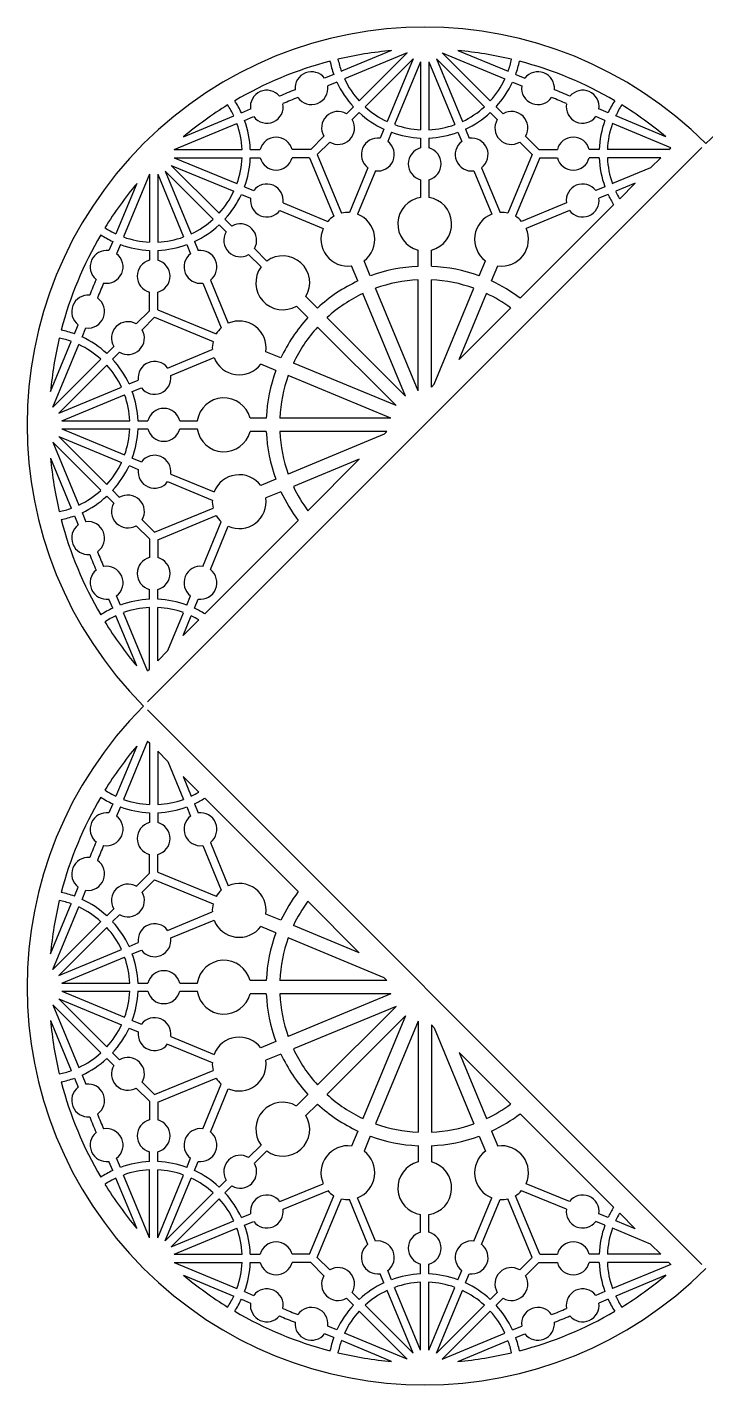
# Model space of a CAD drawing. Extents: x 50 to 298, y 2 to 250.
# Drawn here: x 50.1 to 173.9, y 2.5 to 250 of the extents above; entities that cross this region are included whole.
import ezdxf

# ---------------------------------------------------------------- set-up
doc = ezdxf.new("R2010")
doc.units = 0
doc.layers.get('0').update_dxf_attribs({"linetype": 'CONTINUOUS'})

msp = doc.modelspace()

# ---------------------------------------------------------------- linework, layer by layer
for p, q in [((116.55, 245.76), (107.41, 241.97)), ((119.41, 245.32), (107.98, 240.58)), ((119.41, 245.32), (110.66, 236.57)), ((125.8, 245.32), (137.23, 240.58)), ((125.8, 245.32), (134.55, 236.57)), ((128.66, 245.76), (137.8, 241.97)), ((120.47, 244.26), (111.72, 235.51)), ((120.47, 244.26), (115.74, 232.83)), ((121.86, 243.68), (117.12, 232.25)), ((121.86, 243.68), (121.86, 231.31)), ((123.36, 243.68), (128.09, 232.25)), ((123.36, 243.68), (123.36, 231.31)), ((124.74, 244.26), (133.49, 235.51)), ((124.74, 244.26), (129.47, 232.83)), ((106.02, 241.39), (104.35, 240.7)), ((139.19, 241.39), (140.86, 240.7)), ((106.59, 240.01), (104.93, 239.32)), ((138.62, 240.01), (140.29, 239.32)), ((109.6, 235.51), (108.32, 234.23)), ((135.61, 235.51), (136.89, 234.23)), ((78.64, 230.05), (87.78, 233.84)), ((89.17, 234.41), (90.84, 235.11)), ((89.74, 233.03), (91.41, 233.72)), ((110.66, 234.45), (109.38, 233.17)), ((134.55, 234.45), (135.83, 233.17)), ((155.47, 233.03), (153.8, 233.72)), ((156.04, 234.41), (154.37, 235.11)), ((166.57, 230.05), (157.43, 233.84)), ((76.93, 227.72), (88.36, 232.45)), ((115.16, 231.44), (114.47, 229.77)), ((116.55, 230.87), (115.86, 229.2)), ((128.66, 230.87), (129.36, 229.2)), ((130.05, 231.44), (130.74, 229.77)), ((167.48, 228.05), (156.85, 232.45)), ((72.07, 126.99), (173.14, 228.06)), ((101.81, 227.72), (104.22, 230.12)), ((103.01, 226.79), (105.28, 229.06)), ((121.86, 229.81), (121.86, 228)), ((123.36, 229.81), (123.36, 228)), ((142.2, 226.79), (139.94, 229.06)), ((143.4, 227.72), (141, 230.12)), ((167.15, 227.72), (167.48, 228.05)), ((76.93, 227.72), (89.3, 227.72)), ((76.93, 226.22), (89.3, 226.22)), ((76.93, 226.22), (88.36, 221.49)), ((90.8, 227.72), (92.61, 227.72)), ((90.8, 226.22), (92.61, 226.22)), ((101.81, 227.72), (98.42, 227.72)), ((101.62, 226.22), (98.42, 226.22)), ((101.62, 226.22), (106.04, 215.55)), ((103.01, 226.79), (107.43, 216.12)), ((142.2, 226.79), (137.78, 216.12)), ((143.59, 226.22), (139.17, 215.55)), ((143.4, 227.72), (146.8, 227.72)), ((143.59, 226.22), (146.8, 226.22)), ((154.41, 227.72), (152.6, 227.72)), ((154.41, 226.22), (152.6, 226.22)), ((167.15, 227.72), (155.91, 227.72)), ((165.65, 226.22), (155.91, 226.22)), ((163.78, 224.36), (165.65, 226.22)), ((72.41, 223.2), (67.68, 211.77)), ((72.41, 223.2), (72.41, 210.83)), ((73.91, 223.2), (78.64, 211.77)), ((73.91, 223.2), (73.91, 210.83)), ((75.29, 223.77), (84.04, 215.03)), ((75.29, 223.77), (80.03, 212.35)), ((76.36, 224.83), (87.78, 220.1)), ((76.36, 224.83), (85.1, 216.09)), ((112.25, 224.4), (108.87, 216.26)), ((113.63, 223.83), (110.36, 215.94)), ((131.58, 223.83), (134.85, 215.94)), ((132.96, 224.4), (136.34, 216.26)), ((163.78, 224.36), (156.85, 221.49)), ((70.08, 221.49), (66.29, 212.35)), ((89.74, 220.91), (91.41, 220.22)), ((121.86, 222.19), (121.86, 218.99)), ((123.36, 222.19), (123.36, 218.99)), ((155.47, 220.91), (153.8, 220.22)), ((161.01, 221.58), (157.43, 220.1)), ((158.16, 218.73), (161.01, 221.58)), ((89.17, 219.53), (90.84, 218.84)), ((96.78, 218), (104.93, 214.62)), ((148.43, 218), (140.28, 214.62)), ((156.04, 219.53), (154.37, 218.84)), ((96.21, 216.61), (104.1, 213.34)), ((140.03, 200.61), (157.06, 217.64)), ((149, 216.61), (141.11, 213.34)), ((85.1, 213.97), (86.38, 212.69)), ((86.16, 215.03), (87.44, 213.75)), ((65.71, 210.96), (65.02, 209.29)), ((80.6, 210.96), (81.29, 209.29)), ((67.1, 210.39), (66.41, 208.72)), ((72.41, 209.33), (72.41, 207.52)), ((73.91, 209.33), (73.91, 207.52)), ((79.22, 210.39), (79.91, 208.72)), ((90.49, 208.58), (92.75, 206.32)), ((91.55, 209.64), (93.81, 207.38)), ((121.38, 206.42), (121.38, 209.38)), ((123.83, 206.42), (123.83, 209.38)), ((110.41, 203.75), (109.28, 206.48)), ((112.68, 204.69), (111.55, 207.42)), ((132.53, 204.69), (133.66, 207.42)), ((134.8, 203.75), (135.93, 206.48)), ((82.13, 203.35), (85.51, 195.2)), ((83.52, 203.92), (86.79, 196.03)), ((121.38, 183.7), (121.38, 203.96)), ((123.83, 184.41), (123.83, 203.96)), ((72.41, 198.32), (72.41, 201.71)), ((73.91, 198.51), (73.91, 201.71)), ((103.04, 198.82), (100.95, 200.92)), ((119.11, 182.76), (111.35, 201.48)), ((121.38, 183.7), (113.62, 202.42)), ((124.34, 184.91), (131.59, 202.42)), ((128.88, 189.45), (133.86, 201.48)), ((72.41, 198.32), (70.01, 195.91)), ((73.91, 198.51), (84.58, 194.09)), ((101.3, 197.09), (99.21, 199.18)), ((128.88, 189.45), (138.28, 198.85)), ((58.73, 194.11), (59.43, 195.78)), ((73.33, 197.12), (71.07, 194.85)), ((73.33, 197.12), (84.01, 192.7)), ((119.11, 182.76), (104.78, 197.09)), ((60.12, 193.53), (60.81, 195.2)), ((117.37, 181.02), (103.04, 195.35)), ((54.37, 183.58), (58.16, 192.72)), ((54.81, 180.72), (59.55, 192.15)), ((64.62, 190.53), (65.9, 191.81)), ((65.68, 189.47), (66.96, 190.75)), ((75.72, 187.88), (83.87, 191.26)), ((96.38, 189.72), (93.64, 190.85)), ((54.81, 180.72), (63.56, 189.47)), ((55.87, 179.66), (64.62, 188.41)), ((76.3, 186.5), (84.19, 189.77)), ((95.44, 187.45), (92.7, 188.58)), ((117.37, 181.02), (98.65, 188.78)), ((68.69, 184.97), (70.36, 185.66)), ((116.43, 178.75), (97.71, 186.51)), ((55.87, 179.66), (67.3, 184.39)), ((69.26, 183.58), (70.93, 184.27)), ((123.83, 184.41), (124.34, 184.91)), ((56.45, 178.27), (67.87, 183.01)), ((56.45, 178.27), (68.82, 178.27)), ((70.32, 178.27), (72.12, 178.27)), ((77.93, 178.27), (81.14, 178.27)), ((93.71, 178.75), (90.75, 178.75)), ((116.43, 178.75), (96.17, 178.75)), ((56.45, 176.77), (68.82, 176.77)), ((56.45, 176.77), (67.87, 172.04)), ((70.32, 176.77), (72.12, 176.77)), ((77.93, 176.77), (81.14, 176.77)), ((93.71, 176.3), (90.75, 176.3)), ((115.72, 176.3), (96.17, 176.3)), ((115.22, 175.79), (97.71, 168.54)), ((115.22, 175.79), (115.72, 176.3)), ((54.81, 174.33), (63.56, 165.58)), ((54.81, 174.33), (59.55, 162.9)), ((55.87, 175.39), (67.3, 170.65)), ((55.87, 175.39), (64.62, 166.64)), ((54.37, 171.47), (58.16, 162.33)), ((69.26, 171.47), (70.93, 170.77)), ((110.68, 171.25), (98.65, 166.27)), ((101.28, 161.85), (110.68, 171.25)), ((68.69, 170.08), (70.36, 169.39)), ((76.3, 168.55), (84.19, 165.28)), ((75.72, 167.17), (83.87, 163.79)), ((95.44, 167.6), (92.7, 166.47)), ((64.62, 164.52), (65.9, 163.24)), ((65.68, 165.58), (66.96, 164.3)), ((96.38, 165.33), (93.64, 164.2)), ((58.73, 160.94), (59.43, 159.27)), ((60.12, 161.51), (60.81, 159.84)), ((73.33, 157.93), (84.01, 162.35)), ((73.91, 156.54), (84.58, 160.96)), ((72.41, 156.73), (70.01, 159.13)), ((73.33, 157.93), (71.07, 160.19)), ((82.13, 151.7), (85.51, 159.85)), ((82.49, 143.07), (99.52, 160.1)), ((83.52, 151.12), (86.79, 159.02)), ((72.41, 156.73), (72.41, 153.33)), ((73.91, 156.54), (73.91, 153.33)), ((67.1, 144.66), (66.41, 146.33)), ((72.41, 145.72), (72.41, 147.52)), ((73.91, 145.72), (73.91, 147.52)), ((79.22, 144.66), (79.91, 146.33)), ((65.71, 144.09), (65.02, 145.76)), ((72.41, 132.98), (72.41, 144.22)), ((73.91, 134.48), (73.91, 144.22)), ((80.6, 144.09), (81.29, 145.76)), ((70.08, 133.56), (66.29, 142.7)), ((72.08, 132.65), (67.68, 143.27)), ((75.77, 136.35), (78.64, 143.27)), ((78.54, 139.12), (80.03, 142.7)), ((78.54, 139.12), (81.4, 141.97)), ((73.91, 134.48), (75.77, 136.35)), ((72.08, 132.65), (72.41, 132.98)), ((72.07, 125.53), (173.14, 24.46)), ((70.08, 118.96), (66.29, 109.82)), ((72.08, 119.87), (67.68, 109.24)), ((72.08, 119.87), (72.41, 119.53)), ((72.41, 119.53), (72.41, 108.3)), ((73.91, 118.03), (73.91, 108.3)), ((73.91, 118.03), (75.77, 116.17)), ((75.77, 116.17), (78.64, 109.24)), ((78.54, 113.4), (80.03, 109.82)), ((78.54, 113.4), (81.4, 110.54)), ((82.49, 109.45), (99.52, 92.42)), ((65.71, 108.43), (65.02, 106.76)), ((67.1, 107.86), (66.41, 106.19)), ((72.41, 106.8), (72.41, 104.99)), ((73.91, 106.8), (73.91, 104.99)), ((79.22, 107.86), (79.91, 106.19)), ((80.6, 108.43), (81.29, 106.76)), ((72.41, 95.79), (72.41, 99.18)), ((73.91, 95.98), (73.91, 99.18)), ((82.13, 100.82), (85.51, 92.67)), ((83.52, 101.39), (86.79, 93.5)), ((72.41, 95.79), (70.01, 93.38)), ((73.33, 94.59), (71.07, 92.32)), ((73.33, 94.59), (84.01, 90.17)), ((73.91, 95.98), (84.58, 91.56)), ((58.73, 91.58), (59.43, 93.25)), ((60.12, 91), (60.81, 92.67)), ((54.37, 81.05), (58.16, 90.19)), ((54.81, 78.19), (59.55, 89.62)), ((64.62, 88), (65.9, 89.28)), ((101.28, 90.66), (110.68, 81.26)), ((54.81, 78.19), (63.56, 86.94)), ((65.68, 86.94), (66.96, 88.21)), ((75.72, 85.35), (83.87, 88.73)), ((76.3, 83.97), (84.19, 87.24)), ((96.38, 87.19), (93.64, 88.32)), ((55.87, 77.13), (64.62, 85.87)), ((95.44, 84.92), (92.7, 86.05)), ((110.68, 81.26), (98.65, 86.24)), ((55.87, 77.13), (67.3, 81.86)), ((68.69, 82.44), (70.36, 83.13)), ((69.26, 81.05), (70.93, 81.74)), ((115.22, 76.72), (97.71, 83.97)), ((56.45, 75.74), (67.87, 80.48)), ((56.45, 75.74), (68.82, 75.74)), ((70.32, 75.74), (72.12, 75.74)), ((77.93, 75.74), (81.14, 75.74)), ((93.71, 76.22), (90.75, 76.22)), ((115.72, 76.22), (96.17, 76.22)), ((115.22, 76.72), (115.72, 76.22)), ((54.81, 71.8), (59.55, 60.37)), ((54.81, 71.8), (63.56, 63.05)), ((55.87, 72.86), (64.62, 64.11)), ((55.87, 72.86), (67.3, 68.12)), ((56.45, 74.24), (67.87, 69.51)), ((56.45, 74.24), (68.82, 74.24)), ((70.32, 74.24), (72.12, 74.24)), ((77.93, 74.24), (81.14, 74.24)), ((93.71, 73.76), (90.75, 73.76)), ((116.43, 73.76), (96.17, 73.76)), ((116.43, 73.76), (97.71, 66.01)), ((117.37, 71.49), (98.65, 63.74)), ((117.37, 71.49), (103.04, 57.17)), ((119.11, 69.76), (104.78, 55.43)), ((119.11, 69.76), (111.35, 51.04)), ((54.37, 68.94), (58.16, 59.8)), ((68.69, 67.55), (70.36, 66.86)), ((69.26, 68.94), (70.93, 68.24)), ((121.38, 68.82), (113.62, 50.1)), ((121.38, 68.82), (121.38, 48.56)), ((123.83, 68.11), (123.83, 48.56)), ((123.83, 68.11), (124.34, 67.61)), ((124.34, 67.61), (131.59, 50.1)), ((75.72, 64.63), (83.87, 61.26)), ((76.3, 66.02), (84.19, 62.75)), ((95.44, 65.07), (92.7, 63.94)), ((64.62, 61.99), (65.9, 60.71)), ((65.68, 63.05), (66.96, 61.77)), ((96.38, 62.8), (93.64, 61.67)), ((128.88, 63.07), (133.86, 51.04)), ((128.88, 63.07), (138.28, 53.67)), ((73.33, 55.4), (84.01, 59.82)), ((58.73, 58.41), (59.43, 56.74)), ((60.12, 58.98), (60.81, 57.31)), ((73.33, 55.4), (71.07, 57.66)), ((73.91, 54.01), (84.58, 58.43)), ((82.13, 49.17), (85.51, 57.32)), ((72.41, 54.2), (70.01, 56.6)), ((83.52, 48.59), (86.79, 56.49)), ((101.3, 55.43), (99.21, 53.34)), ((72.41, 54.2), (72.41, 50.8)), ((73.91, 54.01), (73.91, 50.8)), ((103.04, 53.69), (100.95, 51.6)), ((140.03, 51.91), (157.06, 34.88)), ((110.41, 48.77), (109.28, 46.03)), ((112.68, 47.83), (111.55, 45.09)), ((132.53, 47.83), (133.66, 45.09)), ((134.8, 48.77), (135.93, 46.03)), ((72.41, 43.19), (72.41, 44.99)), ((73.91, 43.19), (73.91, 44.99)), ((90.49, 43.94), (92.75, 46.2)), ((91.55, 42.88), (93.81, 45.14)), ((121.38, 46.1), (121.38, 43.14)), ((123.83, 46.1), (123.83, 43.14)), ((65.71, 41.56), (65.02, 43.23)), ((67.1, 42.13), (66.41, 43.8)), ((79.22, 42.13), (79.91, 43.8)), ((80.6, 41.56), (81.29, 43.23)), ((70.08, 31.03), (66.29, 40.17)), ((72.41, 29.32), (67.68, 40.74)), ((72.41, 29.32), (72.41, 41.69)), ((73.91, 29.32), (73.91, 41.69)), ((73.91, 29.32), (78.64, 40.74)), ((75.29, 28.74), (80.03, 40.17)), ((85.1, 38.55), (86.38, 39.83)), ((75.29, 28.74), (84.04, 37.49)), ((86.16, 37.49), (87.44, 38.77)), ((96.21, 35.9), (104.1, 39.17)), ((96.78, 34.52), (104.93, 37.89)), ((148.43, 34.52), (140.28, 37.89)), ((149, 35.9), (141.11, 39.17)), ((76.36, 27.68), (85.1, 36.43)), ((101.62, 26.3), (106.04, 36.97)), ((103.01, 25.72), (107.43, 36.39)), ((112.25, 28.11), (108.87, 36.26)), ((113.63, 28.69), (110.36, 36.58)), ((131.58, 28.69), (134.85, 36.58)), ((132.96, 28.11), (136.34, 36.26)), ((142.2, 25.72), (137.78, 36.39)), ((143.59, 26.3), (139.17, 36.97)), ((76.36, 27.68), (87.78, 32.42)), ((89.17, 32.99), (90.84, 33.68)), ((89.74, 31.6), (91.41, 32.3)), ((121.86, 30.32), (121.86, 33.52)), ((123.36, 30.32), (123.36, 33.52)), ((155.47, 31.6), (153.8, 32.3)), ((156.04, 32.99), (154.37, 33.68)), ((161.01, 30.93), (157.43, 32.42)), ((158.16, 33.79), (161.01, 30.93)), ((76.93, 26.3), (88.36, 31.03)), ((163.78, 28.16), (156.85, 31.03)), ((163.78, 28.16), (165.65, 26.3)), ((76.93, 26.3), (89.3, 26.3)), ((76.93, 24.8), (88.36, 20.06)), ((76.93, 24.8), (89.3, 24.8)), ((90.8, 26.3), (92.61, 26.3)), ((90.8, 24.8), (92.61, 24.8)), ((101.62, 26.3), (98.42, 26.3)), ((101.81, 24.8), (98.42, 24.8)), ((101.81, 24.8), (104.22, 22.39)), ((103.01, 25.72), (105.28, 23.45)), ((142.2, 25.72), (139.94, 23.45)), ((143.4, 24.8), (141, 22.39)), ((143.4, 24.8), (146.8, 24.8)), ((143.59, 26.3), (146.8, 26.3)), ((154.41, 26.3), (152.6, 26.3)), ((154.41, 24.8), (152.6, 24.8)), ((165.65, 26.3), (155.91, 26.3)), ((167.15, 24.8), (155.91, 24.8)), ((167.15, 24.8), (167.48, 24.46)), ((78.64, 22.46), (87.78, 18.68)), ((115.16, 21.08), (114.47, 22.74)), ((116.55, 21.65), (115.86, 23.32)), ((121.86, 22.71), (121.86, 24.51)), ((123.36, 22.71), (123.36, 24.51)), ((128.66, 21.65), (129.36, 23.32)), ((130.05, 21.08), (130.74, 22.74)), ((167.48, 24.46), (156.85, 20.06)), ((166.57, 22.46), (157.43, 18.68)), ((121.86, 8.83), (117.12, 20.26)), ((121.86, 8.83), (121.86, 21.2)), ((123.36, 8.83), (123.36, 21.2)), ((123.36, 8.83), (128.09, 20.26)), ((89.17, 18.1), (90.84, 17.41)), ((89.74, 19.49), (91.41, 18.8)), ((109.6, 17.01), (108.32, 18.29)), ((110.66, 18.07), (109.38, 19.35)), ((120.47, 8.26), (115.74, 19.69)), ((124.74, 8.26), (129.47, 19.69)), ((134.55, 18.07), (135.83, 19.35)), ((135.61, 17.01), (136.89, 18.29)), ((155.47, 19.49), (153.8, 18.8)), ((156.04, 18.1), (154.37, 17.41)), ((119.41, 7.2), (110.66, 15.95)), ((120.47, 8.26), (111.72, 17.01)), ((124.74, 8.26), (133.49, 17.01)), ((125.8, 7.2), (134.55, 15.95)), ((106.59, 12.51), (104.93, 13.2)), ((138.62, 12.51), (140.29, 13.2)), ((106.02, 11.12), (104.35, 11.81)), ((116.55, 6.76), (107.41, 10.55)), ((119.41, 7.2), (107.98, 11.93)), ((125.8, 7.2), (137.23, 11.93)), ((128.66, 6.76), (137.8, 10.55)), ((139.19, 11.12), (140.86, 11.81))]:
    msp.add_line(p, q)
for centre, radius, start, end in [((122.61, 177.52), 72.5, 45, 225), ((225.14, 177.52), 72.5, 315, 135), ((122.61, 177.52), 68.5, 95.0727, 103.3531), ((122.61, 177.52), 68.5, 76.6469, 84.9273), ((122.61, 177.52), 68.5, 104.6087, 120.3913), ((122.61, 247.45), 17.66, 191.9078, 200.0655), ((122.61, 247.45), 16.16, 191.7152, 199.8394), ((122.61, 247.45), 16.16, 340.1606, 348.2848), ((122.61, 247.45), 17.66, 339.9345, 348.0922), ((122.61, 177.52), 68.5, 59.6087, 75.3913), ((101.95, 238.9), 3, 36.9775, 185.4009), ((122.61, 247.45), 16.16, 205.1606, 222.3394), ((122.61, 247.45), 16.16, 317.6606, 334.8394), ((143.26, 238.9), 3, 354.5991, 143.0225), ((93.81, 235.52), 3, 39.5991, 188.0225), ((122.61, 177.52), 65.51, 111.1525, 113.8475), ((101.95, 238.9), 3, 214.3634, 8.0225), ((122.61, 247.45), 17.66, 204.9345, 222.5655), ((122.61, 247.45), 17.66, 317.4345, 335.0655), ((143.26, 238.9), 3, 171.9775, 325.6366), ((122.61, 177.52), 65.51, 66.1525, 68.8475), ((151.4, 235.52), 3, 351.9775, 140.4009), ((122.61, 177.52), 68.5, 121.6469, 129.9273), ((73.16, 226.97), 16.16, 25.1606, 33.2848), ((73.16, 226.97), 17.66, 24.9345, 33.0922), ((93.81, 235.52), 3, 216.9775, 10.6366), ((122.61, 177.52), 64.01, 111.1823, 113.8177), ((122.61, 247.45), 16.16, 227.6606, 244.8394), ((122.61, 247.45), 16.16, 295.1606, 312.3394), ((122.61, 177.52), 64.01, 66.1823, 68.8177), ((151.4, 235.52), 3, 169.3634, 323.0225), ((172.05, 226.97), 17.66, 146.9078, 155.0655), ((172.05, 226.97), 16.16, 146.7152, 154.8394), ((122.61, 177.52), 68.5, 50.0727, 58.3531), ((73.16, 226.97), 17.66, 2.4345, 20.0655), ((106.8, 231.65), 3, 59.4775, 210.5225), ((106.8, 231.65), 3, 239.4775, 30.5225), ((122.61, 247.45), 17.66, 227.4345, 245.0655), ((122.61, 247.45), 17.66, 294.9345, 312.5655), ((138.41, 231.65), 3, 149.4775, 300.5225), ((138.41, 231.65), 3, 329.4775, 120.5225), ((172.05, 226.97), 17.66, 159.9345, 177.5655), ((73.16, 226.97), 16.16, 2.6606, 19.8394), ((122.61, 247.45), 17.66, 249.9345, 267.5655), ((122.61, 247.45), 16.16, 250.1606, 267.3394), ((122.61, 247.45), 16.16, 272.6606, 289.8394), ((122.61, 247.45), 17.66, 272.4345, 290.0655), ((172.05, 226.97), 16.16, 160.1606, 177.3394), ((95.51, 226.97), 3, 14.4775, 165.5225), ((114.05, 226.8), 3, 81.9775, 233.0225), ((114.05, 226.8), 3, 261.9775, 53.0225), ((122.61, 225.1), 3, 104.4775, 255.5225), ((122.61, 225.1), 3, 284.4775, 75.5225), ((131.16, 226.8), 3, 126.9775, 278.0225), ((131.16, 226.8), 3, 306.9775, 98.0225), ((149.7, 226.97), 3, 14.4775, 165.5225), ((73.16, 226.97), 16.16, 340.1606, 357.3394), ((73.16, 226.97), 17.66, 339.9345, 357.5655), ((95.51, 226.97), 3, 194.4775, 345.5225), ((149.7, 226.97), 3, 194.4775, 345.5225), ((172.05, 226.97), 17.66, 182.4345, 200.0655), ((172.05, 226.97), 16.16, 182.6606, 199.8394), ((122.61, 177.52), 68.5, 140.0727, 148.3531), ((93.81, 218.42), 3, 351.9775, 143.0225), ((151.4, 218.42), 3, 36.9775, 188.0225), ((73.16, 226.97), 16.16, 317.6606, 334.8394), ((73.16, 226.97), 17.66, 317.4345, 335.0655), ((93.81, 218.42), 3, 171.9775, 323.0225), ((122.61, 214.14), 4.91, 98.7791, 255.5225), ((122.61, 214.14), 4.91, 284.4775, 81.2209), ((151.4, 218.42), 3, 216.9775, 8.0225), ((172.05, 226.97), 17.66, 204.9345, 211.9065), ((172.05, 226.97), 16.16, 205.1606, 210.666), ((108.59, 211.35), 4.91, 121.2791, 138.2422), ((108.59, 211.35), 4.91, 86.7578, 103.7209), ((108.59, 211.35), 4.91, 306.9775, 68.9078), ((136.62, 211.35), 4.91, 111.0922, 233.0225), ((136.62, 211.35), 4.91, 76.2791, 93.2422), ((136.62, 211.35), 4.91, 41.7578, 58.7209), ((73.16, 226.97), 16.16, 236.7152, 244.8394), ((73.16, 226.97), 16.16, 295.1606, 312.3394), ((73.16, 226.97), 17.66, 294.9345, 312.5655), ((88.96, 211.16), 3, 329.4775, 120.5225), ((108.59, 211.35), 4.91, 156.0922, 278.0225), ((136.62, 211.35), 4.91, 261.9775, 23.9078), ((122.61, 177.52), 68.5, 149.6087, 165.3913), ((73.16, 226.97), 17.66, 236.9078, 245.0655), ((73.16, 226.97), 16.16, 250.1606, 267.3394), ((73.16, 226.97), 16.16, 272.6606, 289.8394), ((88.96, 211.16), 3, 149.4775, 300.5225), ((64.6, 206.32), 3, 81.9775, 230.4009), ((64.6, 206.32), 3, 259.3634, 53.0225), ((73.16, 226.97), 17.66, 249.9345, 267.5655), ((73.16, 226.97), 17.66, 272.4345, 290.0655), ((81.71, 206.32), 3, 126.9775, 278.0225), ((81.71, 206.32), 3, 306.9775, 98.0225), ((96.72, 203.41), 4.91, 329.4775, 126.2209), ((73.16, 204.62), 3, 104.4775, 255.5225), ((73.16, 204.62), 3, 284.4775, 75.5225), ((96.72, 203.41), 4.91, 143.7791, 300.5225), ((122.61, 177.52), 28.92, 92.4345, 110.0655), ((122.61, 177.52), 28.92, 69.9345, 87.5655), ((122.61, 177.52), 65.51, 156.1525, 158.8475), ((122.61, 177.52), 64.01, 156.1823, 158.8177), ((122.61, 177.52), 28.92, 114.9345, 132.5655), ((122.61, 177.52), 26.46, 92.6606, 109.8394), ((122.61, 177.52), 26.46, 70.1606, 87.3394), ((122.61, 177.52), 28.92, 52.9497, 65.0655), ((61.23, 198.17), 3, 84.5991, 233.0225), ((61.23, 198.17), 3, 261.9775, 55.6366), ((122.61, 177.52), 26.46, 115.1606, 132.3394), ((122.61, 177.52), 26.46, 53.6932, 64.8394), ((68.48, 193.33), 3, 59.4775, 210.5225), ((88.78, 191.54), 4.91, 351.9775, 113.9078), ((122.61, 177.52), 28.92, 137.4345, 155.0655), ((122.61, 177.52), 68.5, 166.6469, 174.9273), ((52.68, 177.52), 16.16, 70.1606, 78.2848), ((52.68, 177.52), 17.66, 69.9345, 78.0922), ((52.68, 177.52), 17.66, 47.4345, 65.0655), ((68.48, 193.33), 3, 239.4775, 30.5225), ((88.78, 191.54), 4.91, 131.7578, 148.7209), ((122.61, 177.52), 26.46, 137.6606, 154.8394), ((52.68, 177.52), 16.16, 47.6606, 64.8394), ((88.78, 191.54), 4.91, 166.2791, 183.2422), ((52.68, 177.52), 16.16, 25.1606, 42.3394), ((52.68, 177.52), 17.66, 24.9345, 42.5655), ((73.33, 186.08), 3, 36.9775, 188.0225), ((88.78, 191.54), 4.91, 201.0922, 323.0225), ((73.33, 186.08), 3, 216.9775, 8.0225), ((122.61, 177.52), 28.92, 159.9345, 177.5655), ((122.61, 177.52), 26.46, 160.1606, 177.3394), ((52.68, 177.52), 17.66, 2.4345, 20.0655), ((52.68, 177.52), 16.16, 2.6606, 19.8394), ((85.99, 177.52), 4.91, 14.4775, 171.2209), ((75.03, 177.52), 3, 14.4775, 165.5225), ((52.68, 177.52), 16.16, 340.1606, 357.3394), ((52.68, 177.52), 17.66, 339.9345, 357.5655), ((75.03, 177.52), 3, 194.4775, 345.5225), ((85.99, 177.52), 4.91, 188.7791, 345.5225), ((122.61, 177.52), 28.92, 182.4345, 200.0655), ((122.61, 177.52), 26.46, 182.6606, 199.8394), ((122.61, 177.52), 68.5, 185.0727, 193.3531), ((73.33, 168.97), 3, 351.9775, 143.0225), ((52.68, 177.52), 16.16, 317.6606, 334.8394), ((52.68, 177.52), 17.66, 317.4345, 335.0655), ((73.33, 168.97), 3, 171.9775, 323.0225), ((88.78, 163.51), 4.91, 36.9775, 158.9078), ((122.61, 177.52), 26.46, 205.1606, 216.3068), ((52.68, 177.52), 16.16, 295.1606, 312.3394), ((52.68, 177.52), 17.66, 294.9345, 312.5655), ((68.48, 161.72), 3, 329.4775, 120.5225), ((88.78, 163.51), 4.91, 176.7578, 193.7209), ((88.78, 163.51), 4.91, 246.0922, 8.0225), ((122.61, 177.52), 28.92, 204.9345, 217.0503), ((52.68, 177.52), 16.16, 281.7152, 289.8394), ((52.68, 177.52), 17.66, 281.9078, 290.0655), ((68.48, 161.72), 3, 149.4775, 300.5225), ((88.78, 163.51), 4.91, 211.2791, 228.2422), ((122.61, 177.52), 68.5, 194.6087, 210.3913), ((61.23, 156.87), 3, 126.9775, 275.4009), ((61.23, 156.87), 3, 304.3634, 98.0225), ((122.61, 177.52), 65.51, 201.1525, 203.8475), ((122.61, 177.52), 64.01, 201.1823, 203.8177), ((64.6, 148.73), 3, 129.5991, 278.0225), ((64.6, 148.73), 3, 306.9775, 100.6366), ((73.16, 150.43), 3, 104.4775, 255.5225), ((73.16, 150.43), 3, 284.4775, 75.5225), ((81.71, 148.73), 3, 81.9775, 233.0225), ((81.71, 148.73), 3, 261.9775, 53.0225), ((73.16, 128.08), 17.66, 114.9345, 123.0922), ((73.16, 128.08), 17.66, 92.4345, 110.0655), ((73.16, 128.08), 16.16, 92.6606, 109.8394), ((73.16, 128.08), 17.66, 69.9345, 87.5655), ((73.16, 128.08), 16.16, 70.1606, 87.3394), ((73.16, 128.08), 17.66, 58.0935, 65.0655), ((73.16, 128.08), 16.16, 115.1606, 123.2848), ((122.61, 177.52), 68.5, 211.6469, 219.9273), ((73.16, 128.08), 16.16, 59.334, 64.8394), ((122.61, 74.99), 72.5, 135, 315), ((122.61, 74.99), 68.5, 140.0727, 148.3531), ((122.61, 74.99), 68.5, 149.6087, 165.3913), ((73.16, 124.44), 17.66, 236.9078, 245.0655), ((73.16, 124.44), 16.16, 236.7152, 244.8394), ((73.16, 124.44), 16.16, 250.1606, 267.3394), ((73.16, 124.44), 16.16, 272.6606, 289.8394), ((73.16, 124.44), 16.16, 295.1606, 300.666), ((73.16, 124.44), 17.66, 294.9345, 301.9065), ((64.6, 103.79), 3, 81.9775, 230.4009), ((73.16, 124.44), 17.66, 249.9345, 267.5655), ((73.16, 124.44), 17.66, 272.4345, 290.0655), ((81.71, 103.79), 3, 306.9775, 98.0225), ((64.6, 103.79), 3, 259.3634, 53.0225), ((73.16, 102.09), 3, 104.4775, 255.5225), ((73.16, 102.09), 3, 284.4775, 75.5225), ((81.71, 103.79), 3, 126.9775, 278.0225), ((122.61, 74.99), 65.51, 156.1525, 158.8475), ((122.61, 74.99), 64.01, 156.1823, 158.8177), ((61.23, 95.64), 3, 84.5991, 233.0225), ((61.23, 95.64), 3, 261.9775, 55.6366), ((52.68, 74.99), 17.66, 69.9345, 78.0922), ((68.48, 90.8), 3, 59.4775, 210.5225), ((68.48, 90.8), 3, 239.4775, 30.5225), ((88.78, 89), 4.91, 131.7578, 148.7209), ((88.78, 89), 4.91, 351.9775, 113.9078), ((122.61, 74.99), 28.92, 142.9497, 155.0655), ((122.61, 74.99), 68.5, 166.6469, 174.9273), ((52.68, 74.99), 16.16, 70.1606, 78.2848), ((52.68, 74.99), 16.16, 47.6606, 64.8394), ((52.68, 74.99), 17.66, 47.4345, 65.0655), ((88.78, 89), 4.91, 166.2791, 183.2422), ((122.61, 74.99), 26.46, 143.6932, 154.8394), ((52.68, 74.99), 17.66, 24.9345, 42.5655), ((88.78, 89), 4.91, 201.0922, 323.0225), ((52.68, 74.99), 16.16, 25.1606, 42.3394), ((73.33, 83.55), 3, 36.9775, 188.0225), ((122.61, 74.99), 28.92, 159.9345, 177.5655), ((73.33, 83.55), 3, 216.9775, 8.0225), ((122.61, 74.99), 26.46, 160.1606, 177.3394), ((52.68, 74.99), 16.16, 2.6606, 19.8394), ((52.68, 74.99), 17.66, 2.4345, 20.0655), ((85.99, 74.99), 4.91, 14.4775, 171.2209), ((75.03, 74.99), 3, 14.4775, 165.5225), ((52.68, 74.99), 16.16, 340.1606, 357.3394), ((52.68, 74.99), 17.66, 339.9345, 357.5655), ((75.03, 74.99), 3, 194.4775, 345.5225), ((85.99, 74.99), 4.91, 188.7791, 345.5225), ((122.61, 74.99), 28.92, 182.4345, 200.0655), ((122.61, 74.99), 26.46, 182.6606, 199.8394), ((73.33, 66.44), 3, 351.9775, 143.0225), ((122.61, 74.99), 68.5, 185.0727, 193.3531), ((52.68, 74.99), 16.16, 317.6606, 334.8394), ((52.68, 74.99), 17.66, 317.4345, 335.0655), ((73.33, 66.44), 3, 171.9775, 323.0225), ((88.78, 60.98), 4.91, 36.9775, 158.9078), ((52.68, 74.99), 16.16, 295.1606, 312.3394), ((52.68, 74.99), 17.66, 294.9345, 312.5655), ((68.48, 59.19), 3, 329.4775, 120.5225), ((122.61, 74.99), 28.92, 204.9345, 222.5655), ((122.61, 74.99), 26.46, 205.1606, 222.3394), ((52.68, 74.99), 16.16, 281.7152, 289.8394), ((68.48, 59.19), 3, 149.4775, 300.5225), ((88.78, 60.98), 4.91, 176.7578, 193.7209), ((88.78, 60.98), 4.91, 246.0922, 8.0225), ((52.68, 74.99), 17.66, 281.9078, 290.0655), ((122.61, 74.99), 68.5, 194.6087, 210.3913), ((61.23, 54.34), 3, 304.3634, 98.0225), ((88.78, 60.98), 4.91, 211.2791, 228.2422), ((61.23, 54.34), 3, 126.9775, 275.4009), ((122.61, 74.99), 26.46, 227.6606, 244.8394), ((96.72, 49.1), 4.91, 59.4775, 216.2209), ((122.61, 74.99), 28.92, 227.4345, 245.0655), ((122.61, 74.99), 26.46, 295.1606, 306.3068), ((122.61, 74.99), 65.51, 201.1525, 203.8475), ((122.61, 74.99), 64.01, 201.1823, 203.8177), ((73.16, 47.9), 3, 104.4775, 255.5225), ((73.16, 47.9), 3, 284.4775, 75.5225), ((96.72, 49.1), 4.91, 233.7791, 30.5225), ((122.61, 74.99), 26.46, 250.1606, 267.3394), ((122.61, 74.99), 26.46, 272.6606, 289.8394), ((122.61, 74.99), 28.92, 294.9345, 307.0503), ((64.6, 46.2), 3, 129.5991, 278.0225), ((64.6, 46.2), 3, 306.9775, 100.6366), ((81.71, 46.2), 3, 81.9775, 233.0225), ((81.71, 46.2), 3, 261.9775, 53.0225), ((122.61, 74.99), 28.92, 249.9345, 267.5655), ((122.61, 74.99), 28.92, 272.4345, 290.0655), ((108.59, 41.17), 4.91, 81.9775, 203.9078), ((108.59, 41.17), 4.91, 291.0922, 53.0225), ((136.62, 41.17), 4.91, 126.9775, 248.9078), ((136.62, 41.17), 4.91, 336.0922, 98.0225), ((73.16, 25.55), 17.66, 92.4345, 110.0655), ((73.16, 25.55), 17.66, 69.9345, 87.5655), ((88.96, 41.35), 3, 59.4775, 210.5225), ((88.96, 41.35), 3, 239.4775, 30.5225), ((122.61, 38.38), 4.91, 104.4775, 261.2209), ((122.61, 38.38), 4.91, 278.7791, 75.5225), ((73.16, 25.55), 17.66, 114.9345, 123.0922), ((73.16, 25.55), 16.16, 115.1606, 123.2848), ((73.16, 25.55), 16.16, 92.6606, 109.8394), ((73.16, 25.55), 16.16, 70.1606, 87.3394), ((73.16, 25.55), 16.16, 47.6606, 64.8394), ((73.16, 25.55), 17.66, 47.4345, 65.0655), ((122.61, 74.99), 68.5, 211.6469, 219.9273), ((73.16, 25.55), 17.66, 24.9345, 42.5655), ((108.59, 41.17), 4.91, 221.7578, 238.7209), ((136.62, 41.17), 4.91, 301.2791, 318.2422), ((73.16, 25.55), 16.16, 25.1606, 42.3394), ((93.81, 34.1), 3, 36.9775, 188.0225), ((108.59, 41.17), 4.91, 256.2791, 273.2422), ((136.62, 41.17), 4.91, 266.7578, 283.7209), ((151.4, 34.1), 3, 351.9775, 143.0225), ((172.05, 25.55), 17.66, 148.0935, 155.0655), ((93.81, 34.1), 3, 216.9775, 8.0225), ((151.4, 34.1), 3, 171.9775, 323.0225), ((172.05, 25.55), 16.16, 149.334, 154.8394), ((73.16, 25.55), 16.16, 2.6606, 19.8394), ((73.16, 25.55), 17.66, 2.4345, 20.0655), ((122.61, 27.42), 3, 104.4775, 255.5225), ((122.61, 27.42), 3, 284.4775, 75.5225), ((172.05, 25.55), 17.66, 159.9345, 177.5655), ((172.05, 25.55), 16.16, 160.1606, 177.3394), ((95.51, 25.55), 3, 14.4775, 165.5225), ((114.05, 25.72), 3, 126.9775, 278.0225), ((114.05, 25.72), 3, 306.9775, 98.0225), ((131.16, 25.72), 3, 81.9775, 233.0225), ((131.16, 25.72), 3, 261.9775, 53.0225), ((149.7, 25.55), 3, 14.4775, 165.5225), ((73.16, 25.55), 16.16, 340.1606, 357.3394), ((73.16, 25.55), 17.66, 339.9345, 357.5655), ((95.51, 25.55), 3, 194.4775, 345.5225), ((149.7, 25.55), 3, 194.4775, 345.5225), ((172.05, 25.55), 17.66, 182.4345, 200.0655), ((172.05, 25.55), 16.16, 182.6606, 199.8394), ((122.61, 74.99), 68.5, 230.0727, 238.3531), ((106.8, 20.87), 3, 149.4775, 300.5225), ((106.8, 20.87), 3, 329.4775, 120.5225), ((122.61, 5.06), 17.66, 92.4345, 110.0655), ((122.61, 5.06), 17.66, 69.9345, 87.5655), ((138.41, 20.87), 3, 59.4775, 210.5225), ((138.41, 20.87), 3, 239.4775, 30.5225), ((122.61, 74.99), 68.5, 301.6469, 309.9273), ((93.81, 16.99), 3, 349.3634, 143.0225), ((122.61, 5.06), 17.66, 114.9345, 132.5655), ((122.61, 5.06), 16.16, 92.6606, 109.8394), ((122.61, 5.06), 16.16, 70.1606, 87.3394), ((122.61, 5.06), 17.66, 47.4345, 65.0655), ((151.4, 16.99), 3, 36.9775, 190.6366), ((73.16, 25.55), 16.16, 326.7152, 334.8394), ((73.16, 25.55), 17.66, 326.9078, 335.0655), ((93.81, 16.99), 3, 171.9775, 320.4009), ((122.61, 5.06), 16.16, 115.1606, 132.3394), ((122.61, 5.06), 16.16, 47.6606, 64.8394), ((151.4, 16.99), 3, 219.5991, 8.0225), ((172.05, 25.55), 17.66, 204.9345, 213.0922), ((172.05, 25.55), 16.16, 205.1606, 213.2848), ((122.61, 74.99), 68.5, 239.6087, 255.3913), ((122.61, 74.99), 65.51, 246.1525, 248.8475), ((122.61, 74.99), 64.01, 246.1823, 248.8177), ((101.95, 13.62), 3, 351.9775, 145.6366), ((122.61, 5.06), 17.66, 137.4345, 155.0655), ((122.61, 5.06), 16.16, 137.6606, 154.8394), ((122.61, 5.06), 16.16, 25.1606, 42.3394), ((122.61, 5.06), 17.66, 24.9345, 42.5655), ((122.61, 74.99), 68.5, 284.6087, 300.3913), ((143.26, 13.62), 3, 34.3634, 188.0225), ((122.61, 74.99), 64.01, 291.1823, 293.8177), ((122.61, 74.99), 65.51, 291.1525, 293.8475), ((101.95, 13.62), 3, 174.5991, 323.0225), ((143.26, 13.62), 3, 216.9775, 5.4009), ((122.61, 5.06), 17.66, 159.9345, 168.0922), ((122.61, 5.06), 16.16, 160.1606, 168.2848), ((122.61, 5.06), 16.16, 11.7152, 19.8394), ((122.61, 5.06), 17.66, 11.9078, 20.0655), ((122.61, 74.99), 68.5, 256.6469, 264.9273), ((122.61, 74.99), 68.5, 275.0727, 283.3531)]:
    msp.add_arc(centre, radius, start, end)

doc.saveas('drawing.dxf')
